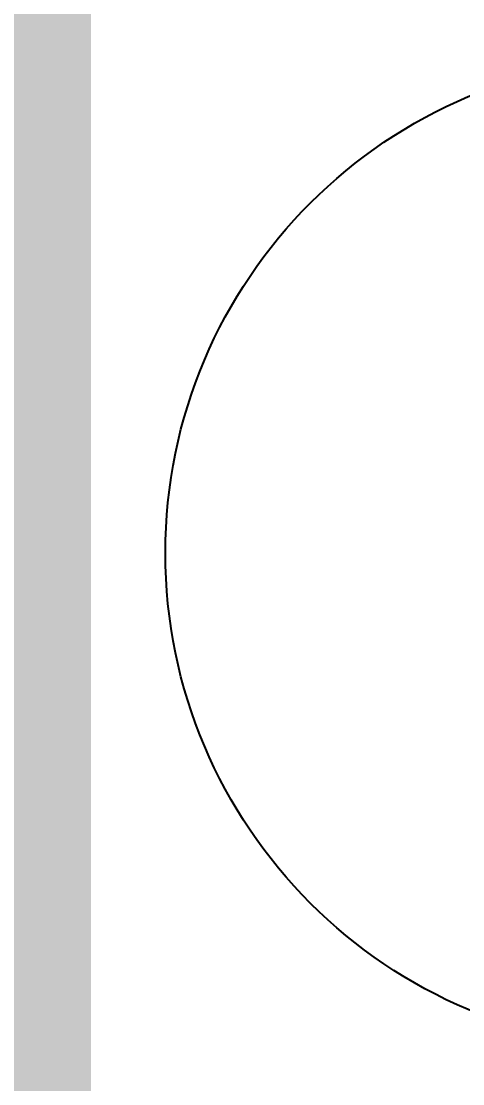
# Model space of a CAD drawing. Header units: feet. Extents: x -354 to 55127, y -297 to 4121.
# Drawn here: x 171.68 to 179.84, y 31.28 to 50.93 of the extents above; entities that cross this region are included whole.
import ezdxf
from ezdxf.enums import TextEntityAlignment as Align

# ---------------------------------------------------------------- set-up
doc = ezdxf.new("R2018")
doc.units = ezdxf.units.FT
doc.header["$MEASUREMENT"] = 0
for name, color, linetype in [('G-ANNO-TEXT', 1, 'Continuous'), ('G-TEXT', 7, 'Continuous'), ('PDF_0', 7, 'Continuous')]:
    doc.layers.add(name, color=color, linetype=linetype)
doc.styles.add('NEI-A', font='arial.ttf')
doc.styles.get("Standard").update_dxf_attribs({"font": 'arial.ttf'})

# ---------------------------------------------------------------- blocks, each defined once
blk = doc.blocks.new('DETAIL_TITLE')
at = {"style": 'NEI-A', "flags": 8}
blk.add_attdef('#', text='', height=0.2, dxfattribs=at).set_placement((0.5922, -0.5109), align=Align.MIDDLE_CENTER)
at = {"lineweight": 30, "flags": 104}
blk.add_attdef('DETAIL_TITLE', text='', height=0.2, dxfattribs=at).set_placement((0.9099, -0.52514), align=Align.BOTTOM_LEFT)
at = {"style": 'NEI-A'}
for tag, p in [('SCALE:', (0.93865, -0.73792)), ('1"_=_', (1.5474, -0.73792))]:
    blk.add_attdef(tag, text='', height=0.1, dxfattribs=at).set_placement(p, align=Align.BOTTOM_LEFT)
blk = doc.blocks.new('sub-title')
at = {"color": 153, "lineweight": 30, "flags": 106}
blk.add_attdef('SUB_TITLE', text='', height=0.1875, dxfattribs=at).set_placement((0, 0.1875), align=Align.MIDDLE_CENTER)

msp = doc.modelspace()

# ---------------------------------------------------------------- linework, layer by layer
at = {"layer": 'PDF_0', "lineweight": 25}
msp.add_circle((183.511, 41.091), 9.164, dxfattribs=at)

# ---------------------------------------------------------------- block references
at = {"layer": 'G-ANNO-TEXT'}
ref = msp.add_blockref('DETAIL_TITLE', (61.137, 1018.095), dxfattribs=dict(at, xscale=128.9267043143703, yscale=128.9267043143703, zscale=128.9267043143703))
lines = msp.add_mtext('{\\LDC BLOCK TYPE-2 (3) STRINGS (52) MODULES [580W-NORTH MOTOR GAP] }', dxfattribs={"layer": '0', "insert": (178.447, 989.068), "char_height": 988.13781, "attachment_point": 1})
ref.add_attrib('DETAIL_TITLE', '', (178.447, 989.068)).embed_mtext(lines)
at = {"layer": 'G-TEXT'}
ref = msp.add_blockref('sub-title', (-251.219, 104.638), dxfattribs=dict(at, xscale=5.485316049832718, yscale=5.485316049832718, zscale=5.485316049832718))
lines = msp.add_mtext('{\\LTYPICAL 54-MODULE SHORT TRACKER  WIRING DETAIL}', dxfattribs={"layer": 'G-ANNO-TEXT', "insert": (-221.258, 117.134), "char_height": 92.11239, "attachment_point": 1})
ref.add_attrib('SUB_TITLE', '', (-221.258, 117.134), dxfattribs={"flags": 104}).embed_mtext(lines)
ref = msp.add_blockref('sub-title', (115.628, 52.293), dxfattribs=dict(at, xscale=5.485316049832718, yscale=5.485316049832718, zscale=5.485316049832718))
lines = msp.add_mtext('{\\LTYPICAL 3x90-MODULE TRACKER WIRING DETAIL}', dxfattribs={"layer": 'G-ANNO-TEXT', "insert": (129.666, 67.518), "char_height": 92.11239, "attachment_point": 1})
ref.add_attrib('SUB_TITLE', '', (129.666, 67.518), dxfattribs={"flags": 104}).embed_mtext(lines)

doc.saveas('drawing.dxf')
